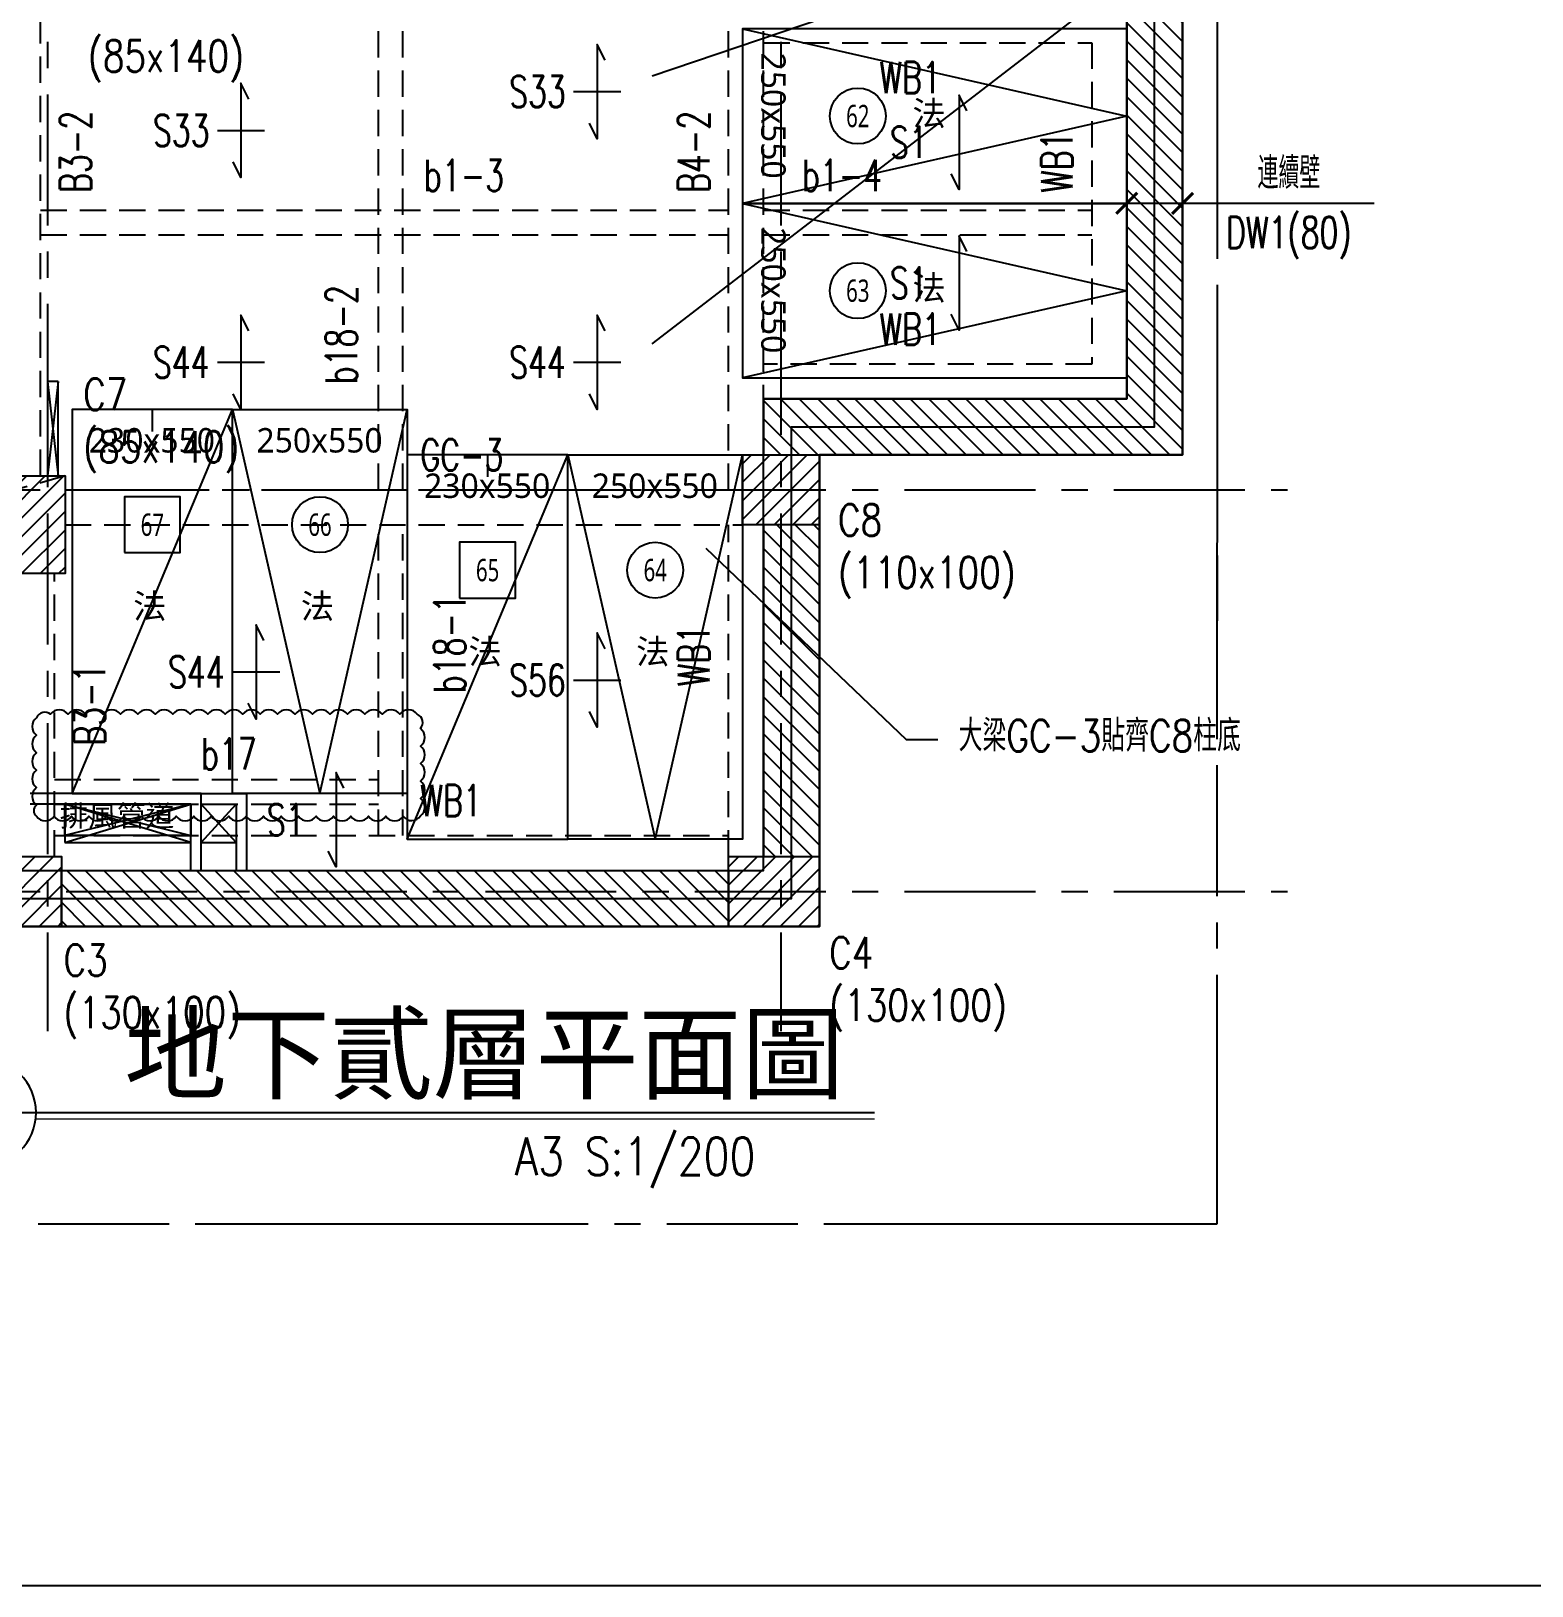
# Model space of a CAD drawing. Header units: millimetres. Extents: x -3377 to 119122, y -22007 to 15479.
# Drawn here: x 17611 to 19760, y 0 to 2226 of the extents above; entities that cross this region are included whole.
import ezdxf
from ezdxf import colors
from ezdxf.entities.mleader import LeaderData, LeaderLine
from ezdxf.enums import TextEntityAlignment as Align
from ezdxf.math import Vec2, Vec3

# ---------------------------------------------------------------- set-up
doc = ezdxf.new("R2010")
doc.units = ezdxf.units.MM
doc.header["$LTSCALE"] = 150
doc.header["$MEASUREMENT"] = 0
doc.linetypes.add('CENTER', pattern=[2, 1.25, -0.25, 0.25, -0.25])
doc.linetypes.add('HIDDEN', pattern=[0.375, 0.25, -0.125])
doc.layers.get('0').update_dxf_attribs({"plot": 0})
doc.layers.add('5', color=5, linetype='Continuous', lineweight=13)
for name, color, linetype, plot in [('AREA', 3, 'Continuous', False), ('LABEL', 1, 'Continuous', False), ('S-ARCH', 252, 'Continuous', False), ('S-CLOUD_20220217(結構依建築圖2022-0216修改)', 4, 'Continuous', False), ('S-CLOUD_20220303', 4, 'Continuous', False)]:
    doc.layers.add(name, color=color, linetype=linetype, plot=plot)
for name, color, linetype in [('COL', 1, 'Continuous'), ('Duct', 1, 'Continuous'), ('PARK', 4, 'Continuous'), ('S-COL', 7, 'Continuous'), ('S-COLB', 4, 'HIDDEN'), ('S-CONC', 7, 'Continuous'), ('S-DIM', 2, 'Continuous'), ('S-GRID', 1, 'CENTER'), ('S-HATCH-COL', 13, 'Continuous'), ('S-HATCH-CONC', 124, 'Continuous'), ('S-OPEN', 13, 'Continuous'), ('S-RCBMB', 3, 'HIDDEN'), ('S-RCBMG', 2, 'HIDDEN'), ('S-SITE', 34, 'CENTER'), ('S-SLAB', 5, 'Continuous'), ('S-SLABT', 2, 'Continuous'), ('S-TEXTB', 3, 'Continuous'), ('S-TEXTC', 3, 'Continuous'), ('S-TEXTG', 2, 'Continuous'), ('TEXT', 2, 'Continuous'), ('WALL', 2, 'Continuous')]:
    doc.layers.add(name, color=color, linetype=linetype)
doc.styles.add('C1', font='', dxfattribs={"bigfont": 'japanese.shx'})
doc.styles.add('CS4', font='romans.shx', dxfattribs={"width": 0.7, "height": 45, "bigfont": 'lsp.shx'})
doc.styles.add('CT', font='')
doc.styles.add('ET', font='simplex.shx', dxfattribs={"width": 0.8})
doc.styles.add('HH', font='')
doc.styles.add('LSP', font='SIMPLEX.shx', dxfattribs={"width": 0.8, "bigfont": 'lsp.shx'})
doc.styles.get('C1').set_extended_font_data('微軟正黑體')
doc.styles.get('CT').set_extended_font_data('DFKai-SB')
doc.styles.get('HH').set_extended_font_data('Microsoft JhengHei')
doc.dimstyles.new('DIM150', dxfattribs={"dimscale": 15, "dimtxt": 3, "dimasz": 2, "dimexe": 2, "dimexo": 2, "dimgap": 1, "dimtad": 1, "dimdec": 1, "dimdsep": 46, "dimtxsty": 'CS4', "dimblk1": 'ARCHTICK', "dimblk2": 'ARCHTICK', "dimsah": 1, "dimcen": 2, "dimdle": 2, "dimadec": 0, "dimazin": 0, "dimtfac": 1, "dimtdec": 1, "dimtmove": 0, "dimatfit": 3, "dimldrblk": 'TAA', "dimfxl": 0, "dimtolj": 1, "dimarcsym": 0})

# ---------------------------------------------------------------- blocks, each defined once
blk = doc.blocks.new('LINE')
at = {"layer": 'S-GRID'}
for points in [[(-6585.87, -244.9), (-6585.87, -3085.91)], [(-5535.87, -244.9), (-5535.87, -3085.91)], [(-11059.11, -2310.91), (-4810.87, -2310.91)], [(-11059.11, -2885.91), (-4810.87, -2885.91)]]:
    blk.add_lwpolyline(points, dxfattribs=at)
blk = doc.blocks.new('CONC')
for points in [[(-5560.9, -2260.9), (-4960.9, -2260.9), (-4960.9, -1540.9), (-5480.9, -1540.9), (-5480.9, -1620.9), (-5040.9, -1620.9), (-5040.9, -2180.9), (-5560.9, -2180.9)], [(-5480.9, -2360.9), (-5560.9, -2360.9), (-5560.9, -2835.9), (-5480.9, -2835.9)], [(-6565.9, -2855.9), (-5610.9, -2855.9), (-5610.9, -2935.9), (-6565.9, -2935.9)]]:
    blk.add_lwpolyline(points, close=True)
blk = doc.blocks.new('COL(B4F-B2F)')
for points in [[(-5590.9, -2260.9), (-5480.9, -2260.9), (-5480.9, -2360.9), (-5590.9, -2360.9)], [(-6645.9, -2290.9), (-6560.9, -2290.9), (-6560.9, -2430.9), (-6645.9, -2430.9)], [(-6695.9, -2835.9), (-6565.9, -2835.9), (-6565.9, -2935.9), (-6695.9, -2935.9)], [(-5610.9, -2835.9), (-5480.9, -2835.9), (-5480.9, -2935.9), (-5610.9, -2935.9)]]:
    blk.add_lwpolyline(points, close=True)
blk = doc.blocks.new('_ARCHTICK')
at = {"color": 0, "linetype": 'ByBlock', "const_width": 0.15}
blk.add_lwpolyline([(-0.5, -0.5), (0.5, 0.5)], dxfattribs=at)
blk = doc.blocks.new('*D46')
at = {"layer": 'DEFPOINTS', "color": 0, "transparency": 16777216}
for p in [(19179.9, 1979.2), (19259.9, 1979.2), (19259.9, 1979.2)]:
    blk.add_point(p, dxfattribs=at)
at = {"layer": 'S-DIM', "color": 0, "lineweight": -2, "transparency": 16777216}
for p, q in [((19149.9, 1979.2), (19259.9, 1979.2)), ((19259.9, 1979.2), (19534.2, 1979.2))]:
    blk.add_line(p, q, dxfattribs=at)
at = {"layer": 'S-DIM', "color": 0, "lineweight": -2, "transparency": 16777216, "xscale": 30, "yscale": 30, "zscale": 30, "rotation": 180}
blk.add_blockref('_ARCHTICK', (19179.9, 1979.2), dxfattribs=at)
at = {"layer": 'S-DIM', "color": 0, "lineweight": -2, "transparency": 16777216, "xscale": 30, "yscale": 30, "zscale": 30}
blk.add_blockref('_ARCHTICK', (19259.9, 1979.2), dxfattribs=at)
at = {"layer": 'S-DIM', "color": 0, "transparency": 16777216, "char_height": 45, "attachment_point": 5, "style": 'CS4'}
for s, insert in [('\\A1;連續壁', (19412.1, 2022.4)), ('\\A1;DW1(80)', (19412.1, 1929.9))]:
    blk.add_mtext(s, dxfattribs=dict(at, insert=insert))
blk = doc.blocks.new('TAA')
at = {"linetype": 'Continuous'}
blk.add_line((0, 0), (-1.663, 0), dxfattribs=at)
blk.add_solid([(-1.5, -0.25), (-1.5, 0.25), (0, 0)], dxfattribs=at)
blk = doc.blocks.new('DwFm')
blk.add_lwpolyline([(-12110.4, 0), (0, 0), (0, -7760.1), (-12110.4, -7760.1)], close=True)
at = {"layer": 'DEFPOINTS', "color": 252, "linetype": 'HIDDEN'}
blk.add_lwpolyline([(-6560.9, -6171), (-12110.4, -7760.1)], dxfattribs=at)
blk = doc.blocks.new('A$C51804F4D')
at = {"color": 252}
for p, q in [((-0.1, -470), (-0.1, -525)), ((-0.1, -525), (180, -470)), ((180, -525), (-0.1, -470)), ((245, -525), (195, -470)), ((195, -525), (245, -470)), ((-0.1, -525), (180, -525)), ((195, -525), (245, -525))]:
    blk.add_line(p, q, dxfattribs=at)
at = {"layer": '5', "color": 252, "linetype": 'Continuous'}
blk.add_lwpolyline([(-41.7, -920.6), (1159, -920.6)], dxfattribs=at)
at = {"layer": 'AREA', "color": 252}
blk.add_lwpolyline([(-910, 1305), (-2160.2, 1305, 1.444326), (-2878.4, -605), (-1801.2, -605), (1040, -605), (1040, 70), (1560, 70), (1560, 710), (1040, 710), (1040, 1305), (5, 1305), (5, 1335), (-910, 1335)], format="xyb", close=True, dxfattribs=at)
at = {"layer": 'COL', "color": 252}
for points in [[(970, 30), (1080, 30), (1080, -70), (970, -70)], [(-85, 0), (0, 0), (0, -140), (-85, -140)], [(-135, -545), (-5, -545), (-5, -645), (-135, -645)], [(950, -545), (1080, -545), (1080, -645), (950, -645)]]:
    blk.add_lwpolyline(points, close=True, dxfattribs=at)
at = {"layer": 'Duct', "color": 252, "linetype": 'CENTER', "ltscale": 3}
blk.add_lwpolyline([(-4158.3, -1071.5), (-4158.3, 185.7), (-4158.4, 1773.2), (1649.9, 1773.1), (1649.4, 185.7), (1649, -1071.5), (-1332.8, -1071.5)], close=True, dxfattribs=at)
blk.add_lwpolyline([(-4158.3, -1071.5), (-4158.3, 185.7), (-4158.4, 1773.2), (1649.9, 1773.1), (1649.4, 185.7), (1649, -1071.5), (-1332.8, -1071.5)], close=True, dxfattribs=at)
at = {"layer": 'LABEL', "color": 252}
blk.add_lwpolyline([(-197.1, -911.5), (1159, -911.5)], dxfattribs=at)
at = {"layer": 'LABEL', "color": 252, "linetype": 'Continuous'}
blk.add_arc((-119.3, -911.5), 77.8, 180.0000014999924, 179.9999985000077, dxfattribs=at)
at = {"layer": 'PARK', "color": 252}
for p, q in [((10, -455), (240, 95)), ((125, 95), (125, 63.5)), ((490, -520), (720, 30)), ((605, 30), (605, -1.5))]:
    blk.add_line(p, q, dxfattribs=at)
for points in [[(970, 640), (970, 390), (1520, 390), (1520, 640), (970, 640), (1520, 515), (970, 390)], [(970, 390), (970, 140), (1520, 140), (1520, 390), (970, 390), (1520, 265), (970, 140)], [(240, 95), (10, 95), (10, -455), (240, -455), (240, 95), (125, 95), (10, 95)], [(240, 95), (490, 95), (490, -455), (240, -455), (240, 95), (365, -455), (490, 95)], [(720, 30), (490, 30), (490, -520), (720, -520), (720, 30), (605, 30), (490, 30)], [(720, 30), (970, 30), (970, -520), (720, -520), (720, 30), (845, -520), (970, 30)]]:
    blk.add_lwpolyline(points, dxfattribs=at)
at = {"layer": 'PARK', "color": 252, "linetype": 'Continuous'}
for points in [[(85, -110), (165, -110), (165, -30), (85, -30)], [(565, -175), (645, -175), (645, -95), (565, -95)]]:
    blk.add_lwpolyline(points, close=True, dxfattribs=at)
at = {"layer": 'PARK', "color": 252}
for centre in [(1135, 515), (1135, 265), (365, -70), (845, -135)]:
    blk.add_circle(centre, 40, dxfattribs=at)
at = {"layer": 'WALL', "color": 252}
for points in [[(-950, 1345), (-2145.3, 1345, 1.434028), (-2878.4, -645), (-1801.2, -645), (1080, -645), (1080, 30), (1600, 30), (1600, 750), (1080, 750), (1080, 1345), (45, 1345), (45, 1375), (-950, 1375)], [(-870, 1265), (-2175.4, 1265, 1.455344), (-2878.4, -565), (-1801.2, -565), (1000, -565), (1000, 110), (1520, 110), (1520, 670), (1000, 670), (1000, 1265), (-35, 1265), (-35, 1295), (-870, 1295)]]:
    blk.add_lwpolyline(points, format="xyb", close=True, dxfattribs=at)
for points in [[(195, -565), (195, -455), (-50, -455)], [(195, -455), (260, -455), (260, -565)], [(180, -565), (180, -470), (-50, -470)], [(195, -470), (245, -470), (245, -565)]]:
    blk.add_lwpolyline(points, dxfattribs=at)
at = {"color": 252, "style": 'HH'}
for p in [(996.7, 515.6), (996.7, 265.6)]:
    blk.add_text('250x550', height=35, rotation=270, dxfattribs=at).set_placement(p, align=Align.CENTER)
for s, p in [('法', (1237, 501.4)), ('法', (1237, 251.4)), ('230x550', (124.4, 33.3)), ('250x550', (364.4, 33.3)), ('230x550', (604.4, -31.7)), ('250x550', (844.4, -31.7)), ('法', (121.4, -204.2)), ('法', (361.4, -204.2)), ('法', (601.4, -269.2)), ('法', (841.4, -269.2))]:
    blk.add_text(s, height=35, dxfattribs=at).set_placement(p, align=Align.CENTER)
at = {"layer": 'PARK', "color": 252, "style": 'C1', "width": 0.7}
for s, p in [('62', (1135, 515)), ('63', (1135, 265)), ('67', (125, -70)), ('66', (365, -70)), ('65', (605, -135)), ('64', (845, -135))]:
    blk.add_text(s, height=32, dxfattribs=at).set_placement(p, align=Align.MIDDLE)
at = {"layer": 'TEXT', "color": 252, "style": 'HH'}
blk.add_text('排風管道', height=30, dxfattribs=at).set_placement((74.4, -501.8), align=Align.CENTER)
at = {"layer": 'TEXT', "color": 252, "linetype": 'Continuous', "style": 'CT', "width": 1}
blk.add_text('地下貳層平面圖', height=108, dxfattribs=at).set_placement((84.5, -881.2))
at = {"layer": 'TEXT', "color": 252, "style": 'ET', "width": 0.8}
blk.add_text('A3 S:1/200', height=54, dxfattribs=at).set_placement((988.4, -1001.2), align=Align.RIGHT)
blk = doc.blocks.new('2022-0217')
blk.add_blockref('A$C51804F4D', (5549.5, -6171))
blk = doc.blocks.new('_None')

msp = doc.modelspace()

# ---------------------------------------------------------------- hatches: boundary and pattern name
at = {"layer": 'S-HATCH-COL'}
h = msp.add_hatch(dxfattribs=at)
h.set_pattern_fill('ANSI31', color=256, scale=150, style=0)
h.paths.add_polyline_path([(14794.93, 2459.16), (14684.93, 2459.16), (14684.93, 2549.16), (14794.93, 2549.16)])
h.paths.add_polyline_path([(14794.93, 1609.16), (14684.93, 1609.16), (14684.93, 1699.16), (14794.93, 1699.16)])
h.paths.add_polyline_path([(18629.93, 2359.16), (18739.93, 2359.16), (18739.93, 2259.16), (18629.93, 2259.16)])
h.paths.add_polyline_path([(18629.93, 1619.16), (18739.93, 1619.16), (18739.93, 1519.16), (18629.93, 1519.16)])
h.paths.add_polyline_path([(18609.93, 1044.16), (18739.93, 1044.16), (18739.93, 944.16), (18609.93, 944.16)])
h.paths.add_polyline_path([(17524.93, 1044.16), (17654.93, 1044.16), (17654.93, 944.16), (17524.93, 944.16)])
h.paths.add_polyline_path([(16869.93, 1044.16), (16739.93, 1044.16), (16739.93, 944.16), (16869.93, 944.16)])
h.paths.add_polyline_path([(15854.93, 2934.16), (15984.93, 2934.16), (15984.93, 2834.16), (15854.93, 2834.16)])
h.paths.add_polyline_path([(15854.93, 2369.16), (15964.93, 2369.16), (15964.93, 2269.16), (15854.93, 2269.16)])
h.paths.add_polyline_path([(15854.93, 1634.16), (15964.93, 1634.16), (15964.93, 1534.16), (15854.93, 1534.16)])
h.paths.add_polyline_path([(15854.93, 1044.16), (15984.93, 1044.16), (15984.93, 944.16), (15854.93, 944.16)])
h.paths.add_polyline_path([(16839.93, 2934.16), (16709.93, 2934.16), (16709.93, 2834.16), (16839.93, 2834.16)])
h.paths.add_polyline_path([(17574.93, 1589.16), (17659.93, 1589.16), (17659.93, 1449.16), (17574.93, 1449.16)])
h.paths.add_polyline_path([(17574.93, 2414.16), (17659.93, 2414.16), (17659.93, 2274.16), (17574.93, 2274.16)])
h.paths.add_polyline_path([(16839.93, 2414.16), (16754.93, 2414.16), (16754.93, 2274.16), (16839.93, 2274.16)])
h.paths.add_polyline_path([(16754.93, 1589.16), (16839.93, 1589.16), (16839.93, 1449.16), (16754.93, 1449.16)])
h.paths.add_polyline_path([(17574.93, 2934.16), (17704.93, 2934.16), (17704.93, 2834.16), (17574.93, 2834.16)])
h.paths.add_polyline_path([(18609.93, 2934.16), (18739.93, 2934.16), (18739.93, 2834.16), (18609.93, 2834.16)])
h.paths.add_polyline_path([(14297.83, 2039.16), (14367.83, 2039.16), (14367.83, 2109.16), (14297.83, 2109.16)])
at = {"layer": 'S-HATCH-CONC'}
h = msp.add_hatch(dxfattribs=at)
h.set_pattern_fill('ANSI31', color=256, scale=150, angle=90, style=0)
h.set_pattern_definition([(135, (12110.4, 0), (-13.25825, -13.25825), [])])
h.paths.add_polyline_path([(18659.93, 1619.16), (19259.93, 1619.16), (19259.93, 2339.16), (18739.93, 2339.16), (18739.93, 2259.16), (19179.93, 2259.16), (19179.93, 1699.16), (18659.93, 1699.16)])
h.paths.add_polyline_path([(18659.93, 2834.16), (18739.93, 2834.16), (18739.93, 2359.16), (18659.93, 2359.16)])
h.paths.add_polyline_path([(18739.93, 1519.16), (18659.93, 1519.16), (18659.93, 1044.16), (18739.93, 1044.16)])
h.paths.add_polyline_path([(15984.93, 1024.16), (16739.93, 1024.16), (16739.93, 944.16), (15984.93, 944.16)])
h.paths.add_polyline_path([(16869.93, 1024.16), (17524.93, 1024.16), (17524.93, 944.16), (16869.93, 944.16)])
h.paths.add_polyline_path([(17654.93, 1024.16), (18609.93, 1024.16), (18609.93, 944.16), (17654.93, 944.16)])
edge = h.paths.add_edge_path()
edge.add_line((15854.93, 944.16), (14781.58, 944.16))
edge.add_arc((14781.58, 2074.16), 1130, 49.55789, 269.99999, ccw=False)
edge.add_line((15514.59, 2934.16), (15854.93, 2934.16))
edge.add_line((15854.93, 2934.16), (15854.93, 2854.16))
edge.add_line((15854.93, 2854.16), (15484.5, 2854.16))
edge.add_arc((14781.58, 2074.16), 1050, 47.97535, 269.99999)
edge.add_line((14781.58, 1024.16), (15854.93, 1024.16))
edge.add_line((15854.93, 1024.16), (15854.93, 944.16))
h.paths.add_polyline_path([(15984.93, 2934.16), (16709.93, 2934.16), (16709.93, 2854.16), (15984.93, 2854.16)])
h.paths.add_polyline_path([(17574.93, 2884.16), (16839.93, 2884.16), (16839.93, 2934.16), (16709.93, 2934.16), (16709.93, 2964.16), (17704.93, 2964.16), (17704.93, 2934.16), (17574.93, 2934.16)])
h.paths.add_polyline_path([(17704.93, 2934.16), (18609.93, 2934.16), (18609.93, 2854.16), (17704.93, 2854.16)])

# ---------------------------------------------------------------- linework, layer by layer
at = {"layer": 'S-CLOUD_20220303'}
msp.add_lwpolyline([(17619.22, 1101.66, 0.5205671), (17644.22, 1101.66, 0.5205671), (17669.22, 1101.66, 0.5205671), (17694.22, 1101.66, 0.5205671), (17719.22, 1101.66, 0.5205671), (17744.22, 1101.66, 0.5205671), (17769.22, 1101.66, 0.5205671), (17794.22, 1101.66, 0.5205671), (17819.22, 1101.66, 0.5205671), (17844.22, 1101.66, 0.5205671), (17869.22, 1101.66, 0.5205671), (17894.22, 1101.66, 0.5205671), (17919.22, 1101.66, 0.5205671), (17944.22, 1101.66, 0.5205671), (17969.22, 1101.66, 0.5205671), (17994.22, 1101.66, 0.5205671), (18019.22, 1101.66, 0.5205671), (18044.22, 1101.66, 0.5205671), (18069.22, 1101.66, 0.5205671), (18094.22, 1101.66, 0.5205671), (18119.22, 1101.66, 0.5205671), (18144.22, 1101.66, 0.5205671), (18168.68, 1102.2, 0.5205671), (18168.68, 1127.2, 0.5205671), (18168.68, 1152.2, 0.5205671), (18168.68, 1177.2, 0.5205671), (18168.68, 1202.2, 0.5205671), (18168.68, 1227.2, 0.5205671), (18164.21, 1247.73, 0.5205671), (18139.21, 1247.73, 0.5205671), (18114.21, 1247.73, 0.5205671), (18089.21, 1247.73, 0.5205671), (18064.21, 1247.73, 0.5205671), (18039.21, 1247.73, 0.5205671), (18014.21, 1247.73, 0.5205671), (17989.21, 1247.73, 0.5205671), (17964.21, 1247.73, 0.5205671), (17939.21, 1247.73, 0.5205671), (17914.21, 1247.73, 0.5205671), (17889.21, 1247.73, 0.5205671), (17864.21, 1247.73, 0.5205671), (17839.21, 1247.73, 0.5205671), (17814.21, 1247.73, 0.5205671), (17789.21, 1247.73, 0.5205671), (17764.21, 1247.73, 0.5205671), (17739.21, 1247.73, 0.5205671), (17714.21, 1247.73, 0.5205671), (17689.21, 1247.73, 0.5205671), (17664.21, 1247.73, 0.5205671), (17639.21, 1247.73, 0.5205671), (17619.22, 1242.73, 0.5205671), (17619.22, 1217.73, 0.5205671), (17619.22, 1192.73, 0.5205671), (17619.22, 1167.73, 0.5205671), (17619.22, 1142.73, 0.5205671), (17619.22, 1117.73, 0.5205671)], format="xyb", close=True, dxfattribs=at)
at = {"layer": 'S-OPEN'}
for p, q in [((17649.93, 1724.16), (17634.93, 1589.16)), ((17634.93, 1724.16), (17649.93, 1589.16)), ((17659.8, 1119.16), (17839.93, 1074.16)), ((17839.93, 1119.16), (17659.8, 1074.16))]:
    msp.add_line(p, q, dxfattribs=at)
at = {"layer": 'S-RCBMB'}
for p, q in [((18108.68, 1569.16), (18108.68, 2309.16)), ((18143.68, 1569.16), (18143.68, 2309.16)), ((17624.93, 1969.16), (18609.93, 1969.16)), ((18659.93, 1969.16), (19129.93, 1969.16)), ((17624.93, 1934.16), (18609.93, 1934.16)), ((18659.93, 1934.16), (19129.93, 1934.16)), ((18108.68, 1074.16), (18108.68, 1519.16)), ((18143.68, 1074.16), (18143.68, 1519.16)), ((17644.93, 1154.16), (18108.68, 1154.16)), ((17644.93, 1119.16), (18108.68, 1119.16))]:
    msp.add_line(p, q, dxfattribs=at)
at = {"layer": 'S-RCBMG'}
for p, q in [((18609.93, 1569.16), (18609.93, 2309.16)), ((18659.93, 1569.16), (18659.93, 2309.16)), ((17624.93, 1589.16), (17624.93, 2274.16)), ((19179.93, 2259.16), (19179.93, 1699.16)), ((18659.93, 2209.16), (19129.93, 2209.16)), ((19129.93, 2209.16), (19129.93, 1749.16)), ((19129.93, 1749.16), (18659.93, 1749.16)), ((19179.93, 1699.16), (18659.93, 1699.16)), ((17659.93, 1569.16), (18629.93, 1569.16)), ((17659.93, 1519.16), (18629.93, 1519.16)), ((18609.93, 1044.16), (18609.93, 1519.16)), ((18659.93, 1044.16), (18659.93, 1519.16)), ((17644.93, 1044.16), (17644.93, 1449.16)), ((17644.93, 1074.16), (18609.93, 1074.16)), ((17644.93, 1024.16), (18609.93, 1024.16))]:
    msp.add_line(p, q, dxfattribs=at)
at = {"layer": 'S-SITE'}
msp.add_lwpolyline([(13501.58, 517.68), (13501.6, 1774.9), (13501.58, 3362.39), (19309.83, 3362.26), (19309.31, 1774.81), (19308.9, 517.68), (16327.11, 517.68)], close=True, dxfattribs=at)
at = {"layer": 'S-SLAB'}
msp.add_lwpolyline([(18739.93, 944.16), (14781.58, 944.16, -1.4340277), (15514.59, 2934.16), (16709.93, 2934.16), (16709.93, 2964.16), (17704.93, 2964.16), (17704.93, 2934.16), (18739.93, 2934.16), (18739.93, 2339.16), (19259.93, 2339.16), (19259.93, 1619.16), (18739.93, 1619.16), (18739.93, 944.16)], format="xyb", dxfattribs=at)
for points in [[(17649.93, 1724.16), (17634.93, 1724.16), (17634.93, 1589.16), (17649.93, 1589.16)], [(17659.8, 1119.16), (17839.93, 1119.16), (17839.93, 1074.16), (17659.8, 1074.16)]]:
    msp.add_lwpolyline(points, close=True, dxfattribs=at)
at = {"layer": 'S-SLABT', "color": 1}
for p, q in [((18388.06, 2139.16), (18455.56, 2139.16)), ((17878.06, 2083.49), (17945.56, 2083.49)), ((17878.06, 1751.66), (17945.56, 1751.66)), ((18388.06, 1751.66), (18455.56, 1751.66)), ((17899.77, 1308.46), (17967.27, 1308.46)), ((18388.06, 1296.66), (18455.56, 1296.66))]:
    msp.add_line(p, q, dxfattribs=at)
for points in [[(18433.06, 2184.16), (18421.81, 2206.66), (18421.81, 2071.66), (18410.56, 2094.16)], [(17923.06, 2128.49), (17911.81, 2150.99), (17911.81, 2015.99), (17900.56, 2038.49)], [(18951.18, 2111.6), (18939.93, 2134.1), (18939.93, 1999.1), (18928.68, 2021.6)], [(18951.18, 1910.28), (18939.93, 1932.78), (18939.93, 1797.78), (18928.68, 1820.28)], [(17923.06, 1796.66), (17911.81, 1819.16), (17911.81, 1684.16), (17900.56, 1706.66)], [(18433.06, 1796.66), (18421.81, 1819.16), (18421.81, 1684.16), (18410.56, 1706.66)], [(17944.77, 1353.46), (17933.52, 1375.96), (17933.52, 1240.96), (17922.27, 1263.46)], [(18433.06, 1341.66), (18421.81, 1364.16), (18421.81, 1229.16), (18410.56, 1251.66)], [(18059.12, 1141.74), (18047.87, 1164.24), (18047.87, 1029.24), (18036.62, 1051.74)]]:
    msp.add_lwpolyline(points, dxfattribs=at)

# ---------------------------------------------------------------- block references
msp.add_blockref('DwFm', (24220.8, 7760.14))
at = {"layer": 'S-ARCH'}
msp.add_blockref('2022-0217', (12110.4, 7760.14), dxfattribs=at)
at = {"layer": 'S-COL'}
msp.add_blockref('COL(B4F-B2F)', (24220.8, 3880.07), dxfattribs=at)
at = {"layer": 'S-COLB'}
msp.add_blockref('COL(B4F-B2F)', (24220.8, 3880.07), dxfattribs=at)
at = {"layer": 'S-CONC'}
msp.add_blockref('CONC', (24220.8, 3880.07), dxfattribs=at)
at = {"layer": 'S-GRID'}
msp.add_blockref('LINE', (24220.8, 3880.07), dxfattribs=at)

# ---------------------------------------------------------------- texts
at = {"layer": 'S-SLABT', "color": 2, "style": 'CS4', "width": 0.7}
for s, p in [('S33', (18376.81, 2116.66)), ('S33', (17866.81, 2060.99)), ('S1', (18894.93, 2044.1)), ('S1', (18894.93, 1842.78)), ('S44', (17866.81, 1729.16)), ('S44', (18376.81, 1729.16)), ('S44', (17888.52, 1285.96)), ('S56', (18376.81, 1274.16)), ('S1', (18002.87, 1074.24))]:
    msp.add_text(s, height=45, dxfattribs=at).set_placement(p, align=Align.RIGHT)
at = {"layer": 'S-TEXTB', "style": 'CS4', "width": 0.7}
for s, p in [('b1-3', (18173.68, 2019.16)), ('b1-4', (18714.93, 2019.16)), ('b17', (17854.65, 1190.97, 0))]:
    msp.add_text(s, height=45, dxfattribs=at).set_placement(p, align=Align.MIDDLE_LEFT)
for s, p in [('b18-2', (18055.52, 1720.22, 0)), ('b18-1', (18210.62, 1277.92, 0))]:
    msp.add_text(s, height=45, rotation=90, dxfattribs=at).set_placement(p, align=Align.MIDDLE_LEFT)
at = {"layer": 'S-TEXTC', "style": 'CS4', "width": 0.8}
for s, p in [('(85x140)', (17692.63, 2167.64)), ('C7', (17685.98, 1683.2)), ('(85x140)', (17685.98, 1608.2)), ('C8', (18766.54, 1503.32)), ('(110x100)', (18766.54, 1428.32)), ('C3', (17657.67, 873.2)), ('C4', (18753.96, 883.84)), ('(130x100)', (17657.67, 798.2)), ('(130x100)', (18753.96, 808.84))]:
    msp.add_text(s, height=45, dxfattribs=at).set_placement(p)
at = {"layer": 'S-TEXTG', "style": 'CS4', "width": 0.7}
for p in [(18869.93, 2159.16), (18869.93, 1799.16)]:
    msp.add_text('WB1', height=45, dxfattribs=at).set_placement(p, align=Align.MIDDLE)
for s, p in [('B3-2', (17674.93, 1994.16)), ('B4-2', (18559.93, 1994.16)), ('WB1', (19079.93, 1994.16, 0))]:
    msp.add_text(s, height=45, rotation=90, dxfattribs=at).set_placement(p, align=Align.MIDDLE_LEFT)
for s, p in [('GC-3', (18168.68, 1619.16, 0)), ('WB1', (18168.68, 1124.16, 0))]:
    msp.add_text(s, height=45, dxfattribs=at).set_placement(p, align=Align.MIDDLE_LEFT)
for s, p in [('WB1', (18559.93, 1331.66)), ('B3-1', (17694.93, 1261.66))]:
    msp.add_text(s, height=45, rotation=90, dxfattribs=at).set_placement(p, align=Align.MIDDLE)

# ---------------------------------------------------------------- dimensions: what is measured, and where the dimension line sits
at = {"layer": 'S-DIM'}
dim = msp.add_linear_dim(base=(19259.93, 1979.16), p1=(19179.93, 1979.16), p2=(19259.93, 1979.16), text='連續壁\\XDW1(<>)', dimstyle='DIM150', dxfattribs=at)
dim.commit()
dim.dimension.update_dxf_attribs({"geometry": '*D46', "text_midpoint": (19412.07, 1979.16)})

# ---------------------------------------------------------------- leaders
at = {"layer": 'S-CLOUD_20220217(結構依建築圖2022-0216修改)'}
ml = msp.add_multileader_mtext('Standard', dxfattribs=at)
ml.set_content('版編更新', color=256, style='LSP')
ml.set_leader_properties(color=256)
ml.set_arrow_properties(name='NONE')
ml.build(insert=Vec2(0, 0))
ml.multileader.update_dxf_attribs({"text_left_attachment_type": 2, "text_right_attachment_type": 2, "dogleg_length": 3, "arrow_head_size": 30, "scale": 15})
ctx = ml.context
ctx.base_point, ctx.scale, ctx.char_height, ctx.arrow_head_size, ctx.landing_gap_size, ctx.plane_origin = Vec3(19439.67, 2466.34), 15, 45, 30, 30, Vec3(18506.11, 2124.31)
ctx.left_attachment, ctx.right_attachment = 2, 2
notes = []
notes.append((ctx, [(0, (1, 1, 0), (19394.67, 2466.34), (1, 0), 45, [(0, [(18500.67, 2161.81)], 0, [])])]))
ctx.mtext.insert, ctx.mtext.flow_direction = Vec3(19469.67, 2494.64), 5
ml = msp.add_multileader_mtext('Standard', dxfattribs=at)
ml.set_content('版編更新', color=256, style='LSP')
ml.set_leader_properties(color=256)
ml.set_arrow_properties(name='NONE')
ml.build(insert=Vec2(0, 0))
ml.multileader.update_dxf_attribs({"text_left_attachment_type": 2, "text_right_attachment_type": 2, "dogleg_length": 3, "arrow_head_size": 30, "scale": 15})
ctx = ml.context
ctx.base_point, ctx.scale, ctx.char_height, ctx.arrow_head_size, ctx.landing_gap_size, ctx.plane_origin = Vec3(19439.67, 2466.34), 15, 45, 30, 30, Vec3(18506.11, 2124.31)
ctx.left_attachment, ctx.right_attachment = 2, 2
notes.append((ctx, [(0, (1, 1, 0), (19394.67, 2466.34), (1, 0), 45, [(0, [(18500.67, 1778.09)], 0, [])])]))
ctx.mtext.insert, ctx.mtext.flow_direction = Vec3(19469.67, 2494.64), 5
ml = msp.add_multileader_mtext('Standard', dxfattribs=at)
ml.set_content('大梁GC-3貼齊C8柱底', color=256, style='LSP')
ml.set_leader_properties(color=256)
ml.set_arrow_properties(name='NONE')
ml.build(insert=Vec2(0, 0))
ml.multileader.update_dxf_attribs({"text_left_attachment_type": 2, "text_right_attachment_type": 2, "dogleg_length": 3, "arrow_head_size": 30, "scale": 15})
ctx = ml.context
ctx.base_point, ctx.scale, ctx.char_height, ctx.arrow_head_size, ctx.landing_gap_size, ctx.plane_origin = Vec3(18909.25, 1211.68), 15, 45, 30, 30, Vec3(18577.34, 1485.72)
ctx.left_attachment, ctx.right_attachment = 2, 2
notes.append((ctx, [(0, (1, 1, 0), (18864.25, 1211.68), (1, 0), 45, [(0, [(18577.34, 1485.72)], 0, [])])]))
ctx.mtext.insert, ctx.mtext.flow_direction = Vec3(18939.25, 1239.62), 5
for ctx, leaders in notes:
    for number, flags, end, landing, length, lines in leaders:
        leader = LeaderData()
        leader.index, (leader.has_last_leader_line, leader.has_dogleg_vector, leader.attachment_direction) = number, flags
        leader.last_leader_point, leader.dogleg_vector, leader.dogleg_length = Vec3(end), Vec3(landing), length
        for number, points, colour, breaks in lines:
            line = LeaderLine()
            line.index, line.vertices, line.color, line.breaks = number, Vec3.list(points), colors.encode_raw_color(colour), breaks
            leader.lines.append(line)
        ctx.leaders.append(leader)

doc.saveas('drawing.dxf')
